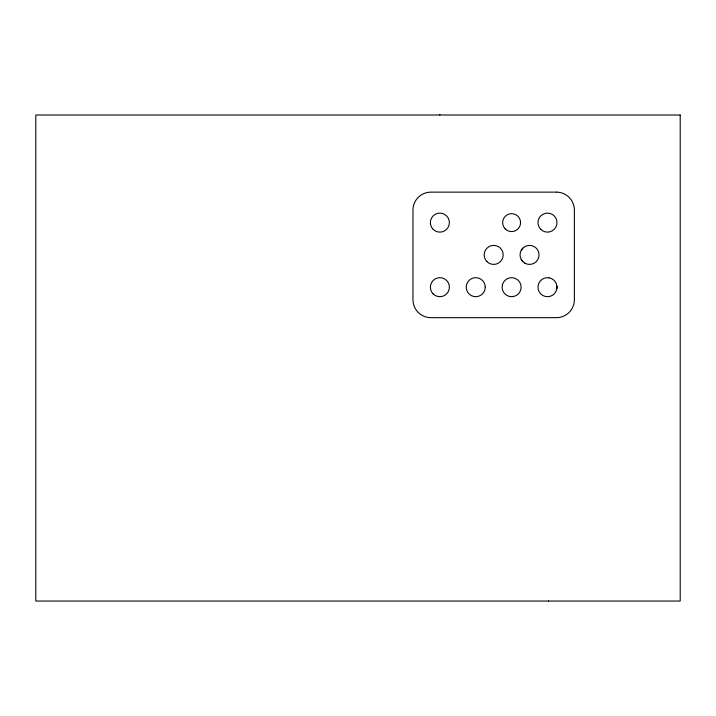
<?xml version="1.0" encoding="UTF-8"?>
<svg xmlns="http://www.w3.org/2000/svg" width="716" height="716" viewBox="0 0 716 716"><rect width="100%" height="100%" fill="white"/><g stroke="black" fill="none" stroke-linecap="round" stroke-linejoin="round"><path stroke-width="1.07" d="M556.878 288.637L556.932 286.158M521.311 250.153L522.823 248.184M521.311 259.657L522.823 261.626M548.51 601.046L548.51 601.529M439.875 114.471L439.875 115.008M502.426 284.726L502.104 287.188A9.505 9.505 0 0 0 511.609 296.692A9.505 9.505 0 0 0 521.114 287.188L520.792 284.726A9.505 9.505 0 0 0 502.426 284.726M680.2 115.008L35.8 115.008L35.8 601.046L680.2 601.046L680.2 115.008M556.448 192.13L430.907 192.13A17.936 17.936 0 0 0 412.971 210.065L412.971 299.736A17.936 17.936 0 0 0 430.907 317.671L556.448 317.671A17.936 17.936 0 0 0 574.384 299.736L574.384 210.065A17.936 17.936 0 0 0 556.448 192.13M548.93 277.79L546.451 277.736A9.505 9.505 0 0 0 539.354 292.11A9.505 9.505 0 0 0 555.383 292.468A9.505 9.505 0 0 0 548.93 277.79M485.251 287.188L484.92 284.726A9.505 9.505 0 0 0 469.633 279.902A9.505 9.505 0 0 0 471.728 295.798A9.505 9.505 0 0 0 485.251 287.188M433.153 293.909A9.505 9.505 0 0 0 449.057 289.649A9.505 9.505 0 0 0 437.413 278.005A9.505 9.505 0 0 0 433.153 293.909M524.792 263.13A9.505 9.505 0 0 0 539.05 254.905A9.505 9.505 0 0 0 524.792 246.671A9.505 9.505 0 0 0 524.792 263.13M486.952 261.626A9.505 9.505 0 0 0 502.856 257.366A9.505 9.505 0 0 0 491.221 245.722A9.505 9.505 0 0 0 486.952 261.626M540.759 229.344A9.505 9.505 0 0 0 556.663 225.084A9.505 9.505 0 0 0 545.019 213.44A9.505 9.505 0 0 0 540.759 229.344M505.272 228.959A8.968 8.968 0 0 0 520.272 224.94A8.968 8.968 0 0 0 509.291 213.959A8.968 8.968 0 0 0 505.272 228.959M433.153 229.344A9.505 9.505 0 0 0 449.057 225.084A9.505 9.505 0 0 0 437.413 213.44A9.505 9.505 0 0 0 433.153 229.344"/></g></svg>
